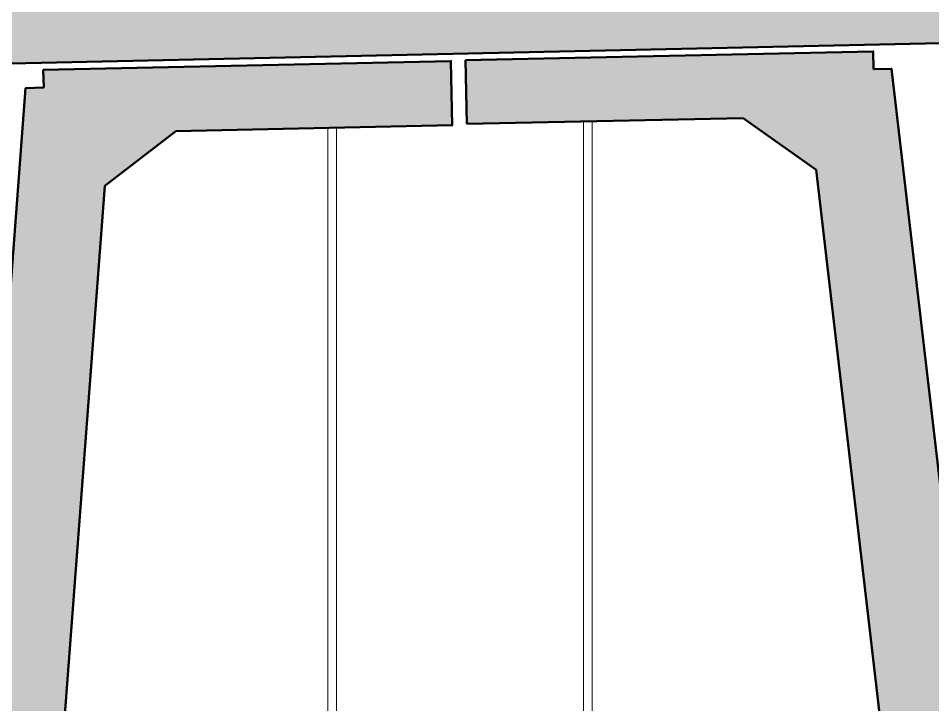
# Model space of a CAD drawing. Header units: metres. Extents: x -353 to -169, y 1 to 28.
# Drawn here: x -236.96 to -235.671, y 20.738 to 21.705 of the extents above; entities that cross this region are included whole.
import ezdxf

# ---------------------------------------------------------------- set-up
doc = ezdxf.new("R2010")
doc.units = ezdxf.units.M
for name, color, linetype, lineweight in [('A-DETL', 7, 'Continuous', 13), ('A-FLOR', 7, 'Continuous', 50), ('A-FLOR-PATT', 7, 'Continuous', 50), ('S-BEAM', 7, 'Continuous', 50)]:
    doc.layers.add(name, color=color, linetype=linetype, lineweight=lineweight)

# ---------------------------------------------------------------- blocks, each defined once
blk = doc.blocks.new('06_SFR_GCT_Girder_SuperT_BR08Edge_CS - Super T - 1815-6267463-DRG-2873022 - SECTION 1')
at = {"layer": 'S-BEAM', "true_color": 0xc8c8c8}
blk.add_hatch(color=9, dxfattribs=at).paths.add_polyline_path([(-1129.1675, 19.8452), (-1128.4833, 19.8595), (-1128.4691, 19.8728), (-1128.3449, 21.5128), (-1128.245, 21.5899), (-1127.8557, 21.598), (-1127.8575, 21.688), (-1128.4318, 21.676), (-1128.4318, 21.651), (-1128.4566, 21.6505), (-1128.5636, 20.2376), (-1128.8321, 20.1823), (-1129.1025, 20.2263), (-1129.2667, 21.6335), (-1129.2921, 21.6335), (-1129.2926, 21.658), (-1129.8669, 21.6459), (-1129.8651, 21.556), (-1129.4758, 21.5641), (-1129.3728, 21.4913), (-1129.1822, 19.8579)])
at = {"layer": 'S-BEAM'}
for p, q in [((-1129.2926, 21.658), (-1129.8669, 21.6459)), ((-1129.2921, 21.633), (-1129.2926, 21.658)), ((-1129.2926, 21.658), (-1129.2916, 21.658)), ((-1129.8669, 21.6459), (-1129.8659, 21.646)), ((-1129.8669, 21.6459), (-1129.8651, 21.556)), ((-1129.2667, 21.6335), (-1129.2921, 21.633)), ((-1129.2911, 21.633), (-1129.2921, 21.633)), ((-1129.2657, 21.6336), (-1129.2667, 21.6335)), ((-1129.1025, 20.2263), (-1129.2667, 21.6335)), ((-1129.8651, 21.556), (-1129.4758, 21.5641)), ((-1129.4758, 21.5641), (-1129.3728, 21.4913)), ((-1129.3728, 21.4913), (-1129.1822, 19.8579))]:
    blk.add_line(p, q, dxfattribs=at)
blk = doc.blocks.new('06_SFR_GCT_Girder_SuperT_BR08Edge_CS - Super T - 1815-6267083-DRG-2873022 - SECTION 1')
at = {"layer": 'S-BEAM', "true_color": 0xc8c8c8}
blk.add_hatch(color=9, dxfattribs=at).paths.add_polyline_path([(-1131.1976, 19.8013), (-1130.5134, 19.8156), (-1130.4992, 19.8289), (-1130.3751, 21.4689), (-1130.2751, 21.546), (-1129.8858, 21.5542), (-1129.8876, 21.6442), (-1130.4619, 21.6321), (-1130.4619, 21.6071), (-1130.4868, 21.6066), (-1130.5937, 20.1937), (-1130.8622, 20.1384), (-1131.1327, 20.1824), (-1131.2969, 21.5896), (-1131.3223, 21.5896), (-1131.3228, 21.6141), (-1131.897, 21.6021), (-1131.8952, 21.5121), (-1131.5059, 21.5203), (-1131.4029, 21.4474), (-1131.2123, 19.814)])
at = {"layer": 'S-BEAM'}
for p, q in [((-1129.8876, 21.6442), (-1130.4619, 21.6321)), ((-1129.8858, 21.5542), (-1129.8876, 21.6442)), ((-1129.8865, 21.6442), (-1129.8876, 21.6442)), ((-1130.4608, 21.6322), (-1130.4619, 21.6321)), ((-1130.4619, 21.6321), (-1130.4614, 21.6071)), ((-1130.4868, 21.6066), (-1130.5937, 20.1937)), ((-1130.4614, 21.6071), (-1130.4868, 21.6066)), ((-1130.4868, 21.6066), (-1130.4857, 21.6067)), ((-1130.3751, 21.4689), (-1130.2751, 21.546)), ((-1130.2751, 21.546), (-1129.8858, 21.5542)), ((-1129.8847, 21.5542), (-1129.8858, 21.5542)), ((-1130.4992, 19.8289), (-1130.3751, 21.4689)), ((-1130.374, 21.469), (-1130.3751, 21.4689))]:
    blk.add_line(p, q, dxfattribs=at)

msp = doc.modelspace()

# ---------------------------------------------------------------- hatches: boundary and pattern name
at = {"layer": 'A-FLOR-PATT', "true_color": 0xc8c8c8}
msp.add_hatch(color=9, dxfattribs=at).paths.add_polyline_path([(-244.4583, 21.4819), (-242.376, 21.5239), (-232.4727, 21.7378), (-227.9608, 21.8338), (-217.372, 21.6415), (-214.0064, 21.5806), (-214.0064, 21.7806), (-215.5381, 21.8083), (-215.5381, 21.8062), (-219.4122, 21.8783), (-219.4122, 21.8784), (-225.5032, 21.9891), (-227.9608, 22.0338), (-228.2065, 22.0286), (-228.2064, 22.028), (-229.8425, 21.9924), (-229.8425, 21.9938), (-234.7959, 21.8883), (-242.376, 21.7239), (-244.4583, 21.6819)])

# ---------------------------------------------------------------- linework, layer by layer
at = {"layer": 'A-DETL', "lineweight": 18}
for p, q in [((-236.1633, 20.6748), (-236.1633, 21.5594)), ((-236.1513, 20.6569), (-236.1513, 21.5597)), ((-236.5236, 20.6749), (-236.5236, 21.5505)), ((-236.5116, 20.657), (-236.5116, 21.5508))]:
    msp.add_line(p, q, dxfattribs=at)
at = {"layer": 'A-FLOR'}
msp.add_line((-238.8149, 21.6009), (-234.6191, 21.6922), dxfattribs=at)

# ---------------------------------------------------------------- block references
at = {"layer": 'S-BEAM'}
for name in ['06_SFR_GCT_Girder_SuperT_BR08Edge_CS - Super T - 1815-6267463-DRG-2873022 - SECTION 1', '06_SFR_GCT_Girder_SuperT_BR08Edge_CS - Super T - 1815-6267083-DRG-2873022 - SECTION 1']:
    msp.add_blockref(name, (893.5374, 0), dxfattribs=at)

doc.saveas('drawing.dxf')
